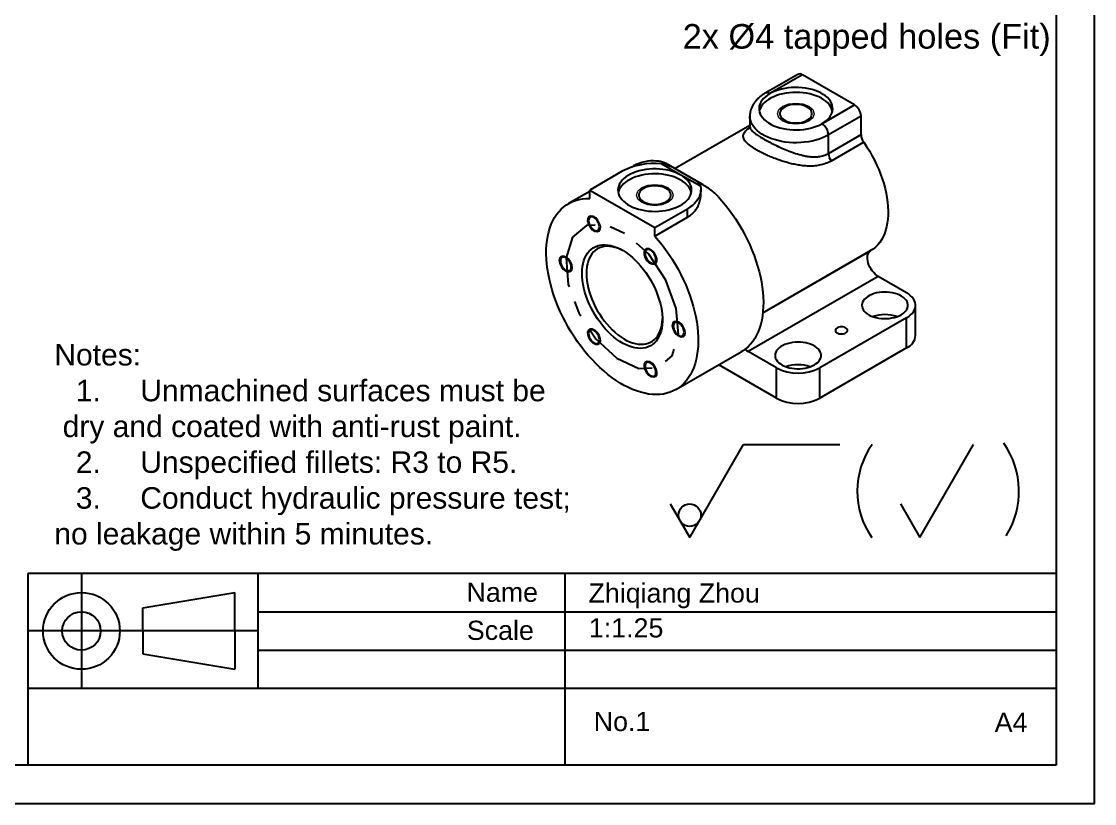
# Model space of a CAD drawing. Header units: millimetres. Extents: x 5305 to 5676, y 2902 to 3165.
# Drawn here: x 5501.4 to 5676.1, y 2902 to 3029.5 of the extents above; entities that cross this region are included whole.
import ezdxf

# ---------------------------------------------------------------- set-up
doc = ezdxf.new("R2010")
doc.units = ezdxf.units.MM
doc.linetypes.add('CENTERX2', pattern=[20.32, 12.7, -2.54, 2.54, -2.54])
doc.layers.add('注解', color=3, linetype='Continuous')
doc.styles.get("Standard").update_dxf_attribs({"font": 'arial.ttf'})

msp = doc.modelspace()

# ---------------------------------------------------------------- linework, layer by layer
for p, q in [((5669.884, 3158.297), (5669.884, 2908.297)), ((5669.884, 2939.547), (5502.384, 2939.547)), ((5502.384, 2939.547), (5502.384, 2908.297)), ((5511.134, 2939.547), (5511.134, 2920.797)), ((5539.884, 2939.547), (5539.884, 2920.797)), ((5589.884, 2939.547), (5589.884, 2908.297)), ((5669.884, 2939.547), (5669.884, 2908.297)), ((5521.134, 2933.922), (5536.134, 2936.422)), ((5536.134, 2930.172), (5536.134, 2936.422)), ((5521.134, 2930.172), (5521.134, 2933.922)), ((5539.884, 2933.297), (5669.884, 2933.297)), ((5539.884, 2930.172), (5502.384, 2930.172)), ((5521.134, 2930.172), (5521.134, 2926.422)), ((5536.134, 2930.172), (5536.134, 2923.922)), ((5521.134, 2926.422), (5536.134, 2923.922)), ((5539.884, 2927.047), (5669.884, 2927.047)), ((5669.884, 2920.797), (5502.384, 2920.797)), ((5669.884, 2908.297), (5329.884, 2908.297))]:
    msp.add_line(p, q)
at = {"color": 7, "linetype": 'Continuous', "lineweight": 25}
for p, q in [((5627.807, 3020.862), (5622.504, 3017.801)), ((5628.557, 3020.788), (5623.254, 3017.726)), ((5637.042, 3015.889), (5628.557, 3020.788)), ((5631.739, 3012.828), (5637.042, 3015.889)), ((5619.996, 3014.052), (5619.996, 3012.302)), ((5638.103, 3014.052), (5632.8, 3010.991)), ((5638.103, 3011.04), (5638.103, 3014.052)), ((5619.996, 3012.535), (5607.823, 3005.507)), ((5632.8, 3007.979), (5638.103, 3011.04)), ((5632.8, 3007.979), (5632.8, 3010.991)), ((5638.538, 3009.8), (5633.234, 3006.739)), ((5608.758, 3004.46), (5605.576, 3006.297)), ((5612.258, 3002.946), (5606.762, 3006.119)), ((5599.212, 3005.072), (5593.909, 3002.011)), ((5601.069, 3005.938), (5600.754, 3005.756)), ((5611.94, 3002.623), (5608.758, 3004.46)), ((5593.909, 3001.805), (5590.463, 2999.815)), ((5593.909, 3000.632), (5593.909, 3002.011)), ((5593.909, 3002.011), (5604.515, 2995.887)), ((5612.015, 3001.338), (5612.015, 3002.011)), ((5604.515, 2995.887), (5609.819, 2998.949)), ((5604.515, 2994.509), (5609.819, 2997.57)), ((5609.819, 2997.57), (5609.819, 2998.949)), ((5604.515, 2994.509), (5604.515, 2995.887)), ((5622.106, 2981.999), (5639.674, 2992.141)), ((5622.106, 2981.999), (5639.669, 2992.138)), ((5640.918, 2987.931), (5619.705, 2975.685)), ((5645.528, 2985.27), (5640.918, 2987.931)), ((5646.992, 2978.33), (5646.992, 2983.229)), ((5645.528, 2981.188), (5631.385, 2973.024)), ((5645.528, 2976.289), (5645.528, 2981.188)), ((5607.961, 2969.504), (5618.568, 2975.627)), ((5624.314, 2973.024), (5619.705, 2975.685)), ((5645.528, 2976.289), (5631.385, 2968.125)), ((5624.314, 2968.125), (5614.943, 2973.534)), ((5624.314, 2968.125), (5624.314, 2973.024)), ((5631.385, 2968.125), (5631.385, 2973.024))]:
    msp.add_line(p, q, dxfattribs=at)
msp.add_lwpolyline([(5304.884, 2902.047), (5676.134, 2902.047), (5676.134, 3164.547), (5304.884, 3164.547)], close=True)
at = {"color": 7, "linetype": 'Continuous', "lineweight": 25, "flags": 128}
for points in [[(5631.739, 3012.828), (5632.123, 3013.072), (5632.465, 3013.336), (5632.762, 3013.617), (5633.012, 3013.914), (5633.212, 3014.222), (5633.359, 3014.541), (5633.454, 3014.866), (5633.495, 3015.195), (5633.481, 3015.524), (5633.413, 3015.852), (5633.292, 3016.174), (5633.118, 3016.488), (5632.893, 3016.791), (5632.62, 3017.08), (5632.3, 3017.353), (5631.936, 3017.607), (5631.532, 3017.84), (5631.092, 3018.05), (5630.619, 3018.235), (5630.118, 3018.393), (5629.593, 3018.522), (5629.049, 3018.623), (5628.491, 3018.693), (5627.924, 3018.732), (5627.354, 3018.74), (5626.784, 3018.716), (5626.221, 3018.662), (5625.669, 3018.576), (5625.135, 3018.461), (5624.621, 3018.317), (5624.133, 3018.146), (5623.676, 3017.948), (5623.254, 3017.726)], [(5623.254, 3017.726), (5622.87, 3017.482), (5622.528, 3017.219), (5622.23, 3016.937), (5621.981, 3016.641), (5621.781, 3016.332), (5621.634, 3016.013), (5621.539, 3015.688), (5621.498, 3015.36), (5621.512, 3015.03), (5621.579, 3014.703), (5621.701, 3014.381), (5621.875, 3014.067), (5622.099, 3013.764), (5622.373, 3013.474), (5622.693, 3013.201), (5623.057, 3012.947), (5623.46, 3012.714), (5623.901, 3012.504), (5624.374, 3012.32), (5624.875, 3012.162), (5625.4, 3012.032), (5625.943, 3011.931), (5626.501, 3011.861), (5627.068, 3011.822), (5627.639, 3011.814), (5628.209, 3011.838), (5628.772, 3011.893), (5629.323, 3011.978), (5629.858, 3012.093), (5630.372, 3012.237), (5630.859, 3012.409), (5631.317, 3012.606), (5631.739, 3012.828)], [(5633.455, 3014.869), (5633.427, 3014.986), (5633.316, 3015.305), (5633.153, 3015.616), (5632.941, 3015.916), (5632.681, 3016.204), (5632.375, 3016.477), (5632.027, 3016.732), (5631.638, 3016.967), (5631.214, 3017.179), (5630.756, 3017.368), (5630.27, 3017.532), (5629.76, 3017.668), (5629.23, 3017.777), (5628.684, 3017.856), (5628.128, 3017.905), (5627.567, 3017.924), (5627.005, 3017.913), (5626.447, 3017.871), (5625.898, 3017.799), (5625.364, 3017.698), (5624.848, 3017.569), (5624.355, 3017.412), (5623.891, 3017.229), (5623.457, 3017.022), (5623.06, 3016.792), (5622.701, 3016.542), (5622.384, 3016.274), (5622.113, 3015.99), (5621.888, 3015.692), (5621.713, 3015.383), (5621.589, 3015.067), (5621.538, 3014.869)], [(5629.353, 3013.389), (5629.598, 3013.552), (5629.8, 3013.734), (5629.956, 3013.931), (5630.061, 3014.138), (5630.115, 3014.352), (5630.115, 3014.569), (5630.061, 3014.783), (5629.956, 3014.99), (5629.8, 3015.187), (5629.598, 3015.369), (5629.353, 3015.532), (5629.07, 3015.674), (5628.754, 3015.791), (5628.414, 3015.88), (5628.054, 3015.941), (5627.684, 3015.972), (5627.309, 3015.972), (5626.938, 3015.941), (5626.579, 3015.88), (5626.238, 3015.791), (5625.923, 3015.674), (5625.64, 3015.532), (5625.395, 3015.369), (5625.192, 3015.187), (5625.037, 3014.99), (5624.931, 3014.783), (5624.878, 3014.569), (5624.878, 3014.352), (5624.931, 3014.138), (5625.037, 3013.931), (5625.192, 3013.734), (5625.395, 3013.552), (5625.64, 3013.389), (5625.923, 3013.247), (5626.238, 3013.131), (5626.579, 3013.041), (5626.938, 3012.98), (5627.309, 3012.949), (5627.684, 3012.949), (5628.054, 3012.98), (5628.414, 3013.041), (5628.754, 3013.131), (5629.07, 3013.247), (5629.353, 3013.389)], [(5632.8, 3010.991), (5632.331, 3010.742), (5631.827, 3010.517), (5631.292, 3010.318), (5630.73, 3010.146), (5630.144, 3010.002), (5629.54, 3009.886), (5628.921, 3009.801), (5628.291, 3009.747), (5627.656, 3009.724), (5627.019, 3009.731), (5626.386, 3009.77), (5625.761, 3009.84), (5625.149, 3009.94), (5624.553, 3010.07), (5623.978, 3010.229), (5623.429, 3010.415), (5622.91, 3010.627), (5622.423, 3010.864), (5621.973, 3011.123), (5621.562, 3011.404), (5621.195, 3011.705), (5620.873, 3012.021), (5620.598, 3012.353), (5620.373, 3012.697), (5620.2, 3013.051), (5620.079, 3013.411), (5620.012, 3013.777), (5619.996, 3014.05)], [(5638.538, 3009.8), (5639.01, 3009.102), (5639.459, 3008.385), (5639.883, 3007.651), (5640.28, 3006.904), (5640.648, 3006.145), (5640.987, 3005.379), (5641.294, 3004.608), (5641.569, 3003.834), (5641.811, 3003.062), (5642.019, 3002.293), (5642.192, 3001.531), (5642.329, 3000.778), (5642.43, 3000.038), (5642.494, 2999.313), (5642.521, 2998.606), (5642.512, 2997.919), (5642.466, 2997.256), (5642.382, 2996.619), (5642.263, 2996.01), (5642.108, 2995.431), (5641.917, 2994.886), (5641.692, 2994.375), (5641.432, 2993.9), (5641.141, 2993.465), (5640.817, 2993.069), (5640.463, 2992.715), (5640.08, 2992.405), (5639.669, 2992.138)], [(5608.758, 3004.46), (5608.342, 3004.678), (5607.893, 3004.873), (5607.413, 3005.043), (5606.909, 3005.187), (5606.383, 3005.302), (5605.841, 3005.389), (5605.287, 3005.445), (5604.726, 3005.472), (5604.164, 3005.468), (5603.605, 3005.434), (5603.053, 3005.37), (5602.515, 3005.276), (5601.994, 3005.154), (5601.495, 3005.003), (5601.023, 3004.827), (5600.581, 3004.626), (5600.174, 3004.402), (5599.806, 3004.156), (5599.478, 3003.892), (5599.195, 3003.612), (5598.959, 3003.317), (5598.771, 3003.011), (5598.634, 3002.696), (5598.549, 3002.375), (5598.516, 3002.051), (5598.536, 3001.727), (5598.608, 3001.405), (5598.732, 3001.088), (5598.907, 3000.779), (5599.132, 3000.482), (5599.403, 3000.197), (5599.72, 2999.929), (5600.079, 2999.679), (5600.476, 2999.449), (5600.91, 2999.242), (5601.374, 2999.059), (5601.867, 2998.902), (5602.383, 2998.773), (5602.917, 2998.672), (5603.466, 2998.6), (5604.024, 2998.558), (5604.586, 2998.547), (5605.147, 2998.566), (5605.703, 2998.615), (5606.249, 2998.694), (5606.779, 2998.803), (5607.289, 2998.939), (5607.775, 2999.103), (5608.233, 2999.292), (5608.657, 2999.505), (5609.046, 2999.739), (5609.394, 2999.994), (5609.7, 3000.267), (5609.96, 3000.555), (5610.172, 3000.856), (5610.335, 3001.166), (5610.446, 3001.485), (5610.505, 3001.808), (5610.512, 3002.132), (5610.466, 3002.456), (5610.367, 3002.776), (5610.217, 3003.089), (5610.017, 3003.392), (5609.769, 3003.683), (5609.475, 3003.96), (5609.137, 3004.22), (5608.758, 3004.46)], [(5610.474, 3001.602), (5610.446, 3001.72), (5610.335, 3002.038), (5610.172, 3002.349), (5609.96, 3002.65), (5609.7, 3002.938), (5609.394, 3003.21), (5609.046, 3003.465), (5608.657, 3003.7), (5608.233, 3003.913), (5607.775, 3004.102), (5607.289, 3004.265), (5606.779, 3004.402), (5606.249, 3004.51), (5605.703, 3004.589), (5605.147, 3004.638), (5604.586, 3004.657), (5604.024, 3004.646), (5603.466, 3004.604), (5602.917, 3004.533), (5602.383, 3004.431), (5601.867, 3004.302), (5601.374, 3004.145), (5600.91, 3003.962), (5600.476, 3003.755), (5600.079, 3003.526), (5599.72, 3003.276), (5599.403, 3003.007), (5599.132, 3002.723), (5598.907, 3002.425), (5598.732, 3002.117), (5598.608, 3001.8), (5598.557, 3001.602)], [(5606.372, 3000.122), (5606.617, 3000.286), (5606.819, 3000.468), (5606.975, 3000.664), (5607.08, 3000.872), (5607.134, 3001.086), (5607.134, 3001.302), (5607.08, 3001.516), (5606.975, 3001.724), (5606.819, 3001.92), (5606.617, 3002.102), (5606.372, 3002.265), (5606.089, 3002.407), (5605.773, 3002.524), (5605.433, 3002.614), (5605.073, 3002.675), (5604.703, 3002.705), (5604.328, 3002.705), (5603.957, 3002.675), (5603.598, 3002.614), (5603.257, 3002.524), (5602.942, 3002.407), (5602.659, 3002.265), (5602.414, 3002.102), (5602.212, 3001.92), (5602.056, 3001.724), (5601.95, 3001.516), (5601.897, 3001.302), (5601.897, 3001.086), (5601.95, 3000.872), (5602.056, 3000.664), (5602.212, 3000.468), (5602.414, 3000.286), (5602.659, 3000.122), (5602.942, 2999.981), (5603.257, 2999.864), (5603.598, 2999.774), (5603.957, 2999.713), (5604.328, 2999.682), (5604.703, 2999.682), (5605.073, 2999.713), (5605.433, 2999.774), (5605.773, 2999.864), (5606.089, 2999.981), (5606.372, 3000.122)], [(5611.94, 3002.623), (5612.003, 3002.26), (5612.013, 3001.895), (5611.969, 3001.531), (5611.873, 3001.17), (5611.724, 3000.816), (5611.524, 3000.469), (5611.275, 3000.134), (5610.977, 2999.812), (5610.633, 2999.506), (5610.246, 2999.218), (5609.819, 2998.949)], [(5614.831, 3000.954), (5615.44, 3000.268), (5616.032, 2999.553), (5616.606, 2998.813), (5617.159, 2998.049), (5617.691, 2997.263), (5618.199, 2996.458), (5618.683, 2995.637), (5619.14, 2994.8), (5619.569, 2993.952), (5619.97, 2993.095), (5620.34, 2992.231), (5620.679, 2991.362), (5620.986, 2990.491), (5621.26, 2989.622), (5621.5, 2988.756), (5621.705, 2987.896), (5621.875, 2987.044), (5622.009, 2986.204), (5622.106, 2985.377), (5622.168, 2984.566), (5622.193, 2983.774), (5622.181, 2983.003), (5622.132, 2982.254), (5622.047, 2981.531), (5621.925, 2980.836), (5621.768, 2980.169), (5621.575, 2979.535), (5621.347, 2978.934), (5621.085, 2978.368), (5620.789, 2977.838), (5620.461, 2977.348), (5620.101, 2976.897), (5619.711, 2976.487), (5619.292, 2976.12), (5618.844, 2975.796), (5618.568, 2975.627)], [(5604.515, 2994.509), (5605.117, 2993.809), (5605.701, 2993.081), (5606.265, 2992.329), (5606.809, 2991.554), (5607.33, 2990.758), (5607.827, 2989.945), (5608.298, 2989.115), (5608.742, 2988.273), (5609.158, 2987.419), (5609.544, 2986.558), (5609.9, 2985.691), (5610.224, 2984.82), (5610.515, 2983.95), (5610.773, 2983.081), (5610.996, 2982.217), (5611.185, 2981.361), (5611.337, 2980.514), (5611.454, 2979.679), (5611.534, 2978.859), (5611.578, 2978.057), (5611.585, 2977.274), (5611.555, 2976.513), (5611.488, 2975.776), (5611.385, 2975.066), (5611.246, 2974.384), (5611.071, 2973.733), (5610.861, 2973.114), (5610.616, 2972.529), (5610.338, 2971.981), (5610.026, 2971.47), (5609.682, 2970.998), (5609.307, 2970.567), (5608.902, 2970.178), (5608.468, 2969.832), (5608.007, 2969.53), (5607.519, 2969.273), (5607.007, 2969.062), (5606.472, 2968.897), (5605.915, 2968.778), (5605.338, 2968.708), (5604.743, 2968.684), (5604.132, 2968.708), (5603.506, 2968.779), (5602.867, 2968.898), (5602.218, 2969.063), (5601.559, 2969.275), (5600.894, 2969.532), (5600.223, 2969.834), (5599.549, 2970.181), (5598.875, 2970.57), (5598.201, 2971.001), (5597.531, 2971.473), (5596.865, 2971.984), (5596.207, 2972.533), (5595.557, 2973.118), (5594.918, 2973.737), (5594.292, 2974.388), (5593.681, 2975.07), (5593.086, 2975.781), (5592.509, 2976.518), (5591.952, 2977.279), (5591.417, 2978.062), (5590.905, 2978.864), (5590.417, 2979.684), (5589.956, 2980.519), (5589.522, 2981.366), (5589.117, 2982.223), (5588.742, 2983.087), (5588.398, 2983.955), (5588.087, 2984.826), (5587.808, 2985.696), (5587.563, 2986.563), (5587.353, 2987.425), (5587.178, 2988.278), (5587.039, 2989.121), (5586.936, 2989.95), (5586.869, 2990.764), (5586.84, 2991.559), (5586.846, 2992.334), (5586.89, 2993.086), (5586.97, 2993.813), (5587.087, 2994.513), (5587.24, 2995.184), (5587.428, 2995.823), (5587.651, 2996.429), (5587.909, 2997), (5588.2, 2997.535), (5588.524, 2998.031), (5588.88, 2998.487), (5589.266, 2998.903), (5589.682, 2999.276), (5590.126, 2999.606), (5590.598, 2999.891), (5591.095, 3000.131), (5591.616, 3000.325), (5592.159, 3000.472), (5592.724, 3000.573), (5593.307, 3000.626), (5593.909, 3000.632)], [(5595.5, 2995.995), (5595.481, 2996.219), (5595.423, 2996.455), (5595.331, 2996.693), (5595.207, 2996.923), (5595.058, 2997.135), (5594.889, 2997.319), (5594.708, 2997.467), (5594.524, 2997.574), (5594.343, 2997.634), (5594.174, 2997.645), (5594.025, 2997.606), (5593.901, 2997.518), (5593.808, 2997.387), (5593.751, 2997.217), (5593.732, 2997.016), (5593.751, 2996.793), (5593.808, 2996.557), (5593.901, 2996.319), (5594.025, 2996.089), (5594.174, 2995.877), (5594.343, 2995.693), (5594.524, 2995.544), (5594.708, 2995.437), (5594.889, 2995.377), (5595.058, 2995.367), (5595.207, 2995.406), (5595.331, 2995.493), (5595.423, 2995.624), (5595.481, 2995.794), (5595.5, 2995.995)], [(5592.671, 2988.435), (5592.69, 2988.996), (5592.746, 2989.531), (5592.839, 2990.039), (5592.969, 2990.516), (5593.134, 2990.959), (5593.335, 2991.366), (5593.568, 2991.735), (5593.835, 2992.064), (5594.132, 2992.349), (5594.458, 2992.591), (5594.811, 2992.788), (5595.19, 2992.937), (5595.591, 2993.04), (5596.013, 2993.094), (5596.454, 2993.1), (5596.911, 2993.058), (5597.38, 2992.968), (5597.86, 2992.83), (5598.348, 2992.645), (5598.841, 2992.415), (5599.336, 2992.14), (5599.83, 2991.822), (5600.321, 2991.463), (5600.805, 2991.065), (5601.28, 2990.631), (5601.744, 2990.162), (5602.193, 2989.662), (5602.624, 2989.133), (5603.037, 2988.579), (5603.427, 2988.002), (5603.793, 2987.406), (5604.133, 2986.794), (5604.445, 2986.17), (5604.727, 2985.538), (5604.977, 2984.9), (5605.194, 2984.261), (5605.377, 2983.624), (5605.525, 2982.993), (5605.636, 2982.372), (5605.711, 2981.764), (5605.748, 2981.172), (5605.748, 2980.601), (5605.711, 2980.052), (5605.636, 2979.53), (5605.525, 2979.038), (5605.377, 2978.577), (5605.194, 2978.152), (5604.977, 2977.763), (5604.727, 2977.414), (5604.445, 2977.107), (5604.133, 2976.843), (5603.793, 2976.624), (5603.427, 2976.451), (5603.037, 2976.324), (5602.624, 2976.246), (5602.193, 2976.216), (5601.744, 2976.234), (5601.28, 2976.3), (5600.805, 2976.414), (5600.321, 2976.576), (5599.83, 2976.784), (5599.336, 2977.036), (5598.841, 2977.333), (5598.348, 2977.671), (5597.86, 2978.05), (5597.38, 2978.466), (5596.911, 2978.918), (5596.454, 2979.403), (5596.013, 2979.918), (5595.591, 2980.46), (5595.19, 2981.026), (5594.811, 2981.613), (5594.458, 2982.217), (5594.132, 2982.835), (5593.835, 2983.464), (5593.568, 2984.1), (5593.335, 2984.739), (5593.134, 2985.377), (5592.969, 2986.011), (5592.839, 2986.638), (5592.746, 2987.253), (5592.69, 2987.853), (5592.671, 2988.435)], [(5599.389, 2992.107), (5598.967, 2992.321), (5598.491, 2992.52), (5598.022, 2992.673), (5597.563, 2992.78), (5597.115, 2992.839), (5596.682, 2992.85), (5596.267, 2992.812), (5595.871, 2992.727), (5595.497, 2992.595), (5595.148, 2992.416), (5594.826, 2992.192), (5594.532, 2991.924), (5594.268, 2991.613), (5594.037, 2991.262), (5593.838, 2990.872), (5593.674, 2990.446), (5593.545, 2989.987), (5593.453, 2989.496), (5593.397, 2988.978), (5593.378, 2988.435)], [(5604.692, 2990.689), (5604.673, 2990.912), (5604.616, 2991.148), (5604.523, 2991.386), (5604.4, 2991.616), (5604.25, 2991.828), (5604.081, 2992.012), (5603.901, 2992.161), (5603.716, 2992.267), (5603.535, 2992.327), (5603.366, 2992.338), (5603.217, 2992.299), (5603.093, 2992.212), (5603.001, 2992.08), (5602.944, 2991.91), (5602.924, 2991.709), (5602.944, 2991.486), (5603.001, 2991.25), (5603.093, 2991.012), (5603.217, 2990.782), (5603.366, 2990.57), (5603.535, 2990.386), (5603.716, 2990.237), (5603.901, 2990.131), (5604.081, 2990.071), (5604.25, 2990.06), (5604.4, 2990.099), (5604.523, 2990.186), (5604.616, 2990.318), (5604.673, 2990.488), (5604.692, 2990.689)], [(5640.918, 2987.931), (5640.658, 2988.103), (5640.405, 2988.315), (5640.162, 2988.564), (5639.936, 2988.842), (5639.73, 2989.146), (5639.551, 2989.467), (5639.401, 2989.799), (5639.284, 2990.135), (5639.203, 2990.467), (5639.159, 2990.789), (5639.152, 2991.093), (5639.184, 2991.373), (5639.254, 2991.622), (5639.36, 2991.836), (5639.499, 2992.009), (5639.669, 2992.138)], [(5590.904, 2989.456), (5590.884, 2989.679), (5590.827, 2989.915), (5590.735, 2990.153), (5590.611, 2990.383), (5590.462, 2990.595), (5590.293, 2990.779), (5590.112, 2990.928), (5589.927, 2991.035), (5589.747, 2991.095), (5589.578, 2991.105), (5589.428, 2991.066), (5589.305, 2990.979), (5589.212, 2990.847), (5589.155, 2990.677), (5589.136, 2990.476), (5589.155, 2990.253), (5589.212, 2990.017), (5589.305, 2989.779), (5589.428, 2989.549), (5589.578, 2989.337), (5589.747, 2989.153), (5589.927, 2989.004), (5590.112, 2988.898), (5590.293, 2988.838), (5590.462, 2988.827), (5590.611, 2988.866), (5590.735, 2988.953), (5590.827, 2989.085), (5590.884, 2989.255), (5590.904, 2989.456)], [(5593.378, 2988.435), (5593.397, 2987.871), (5593.453, 2987.289), (5593.545, 2986.691), (5593.674, 2986.083), (5593.838, 2985.468), (5594.037, 2984.849), (5594.268, 2984.23), (5594.532, 2983.615), (5594.826, 2983.007), (5595.148, 2982.411), (5595.497, 2981.829), (5595.871, 2981.266), (5596.267, 2980.724), (5596.682, 2980.207), (5597.115, 2979.718), (5597.563, 2979.26), (5598.022, 2978.836), (5598.491, 2978.448), (5598.967, 2978.098), (5599.446, 2977.789), (5599.925, 2977.523), (5600.403, 2977.301), (5600.876, 2977.125), (5601.34, 2976.995), (5601.794, 2976.912), (5602.235, 2976.877), (5602.659, 2976.89), (5603.065, 2976.951), (5603.45, 2977.06), (5603.812, 2977.216), (5604.148, 2977.417), (5604.456, 2977.664), (5604.735, 2977.953), (5604.983, 2978.285), (5605.198, 2978.655), (5605.38, 2979.064), (5605.526, 2979.507), (5605.637, 2979.982), (5605.711, 2980.487), (5605.748, 2981.017), (5605.75, 2981.092)], [(5644.644, 2981.698), (5644.939, 2981.89), (5645.192, 2982.101), (5645.401, 2982.327), (5645.562, 2982.566), (5645.673, 2982.814), (5645.732, 2983.069), (5645.738, 2983.325), (5645.692, 2983.58), (5645.594, 2983.83), (5645.446, 2984.072), (5645.249, 2984.302), (5645.006, 2984.517), (5644.721, 2984.714), (5644.398, 2984.89), (5644.041, 2985.042), (5643.655, 2985.169), (5643.246, 2985.269), (5642.819, 2985.341), (5642.38, 2985.382), (5641.937, 2985.394), (5641.493, 2985.375), (5641.057, 2985.325), (5640.634, 2985.247), (5640.23, 2985.14), (5639.851, 2985.006), (5639.502, 2984.848), (5639.188, 2984.666), (5638.913, 2984.465), (5638.682, 2984.246), (5638.497, 2984.013), (5638.36, 2983.769), (5638.275, 2983.517), (5638.243, 2983.261), (5638.262, 2983.005), (5638.334, 2982.752), (5638.458, 2982.505), (5638.631, 2982.269), (5638.851, 2982.046), (5639.115, 2981.84), (5639.42, 2981.653), (5639.761, 2981.489), (5640.133, 2981.349), (5640.531, 2981.235), (5640.95, 2981.149), (5641.384, 2981.093), (5641.825, 2981.066), (5642.27, 2981.07), (5642.71, 2981.104), (5643.14, 2981.168), (5643.554, 2981.261), (5643.947, 2981.381), (5644.312, 2981.528), (5644.644, 2981.698)], [(5645.528, 2981.188), (5645.878, 2981.412), (5646.185, 2981.657), (5646.447, 2981.919), (5646.66, 2982.195), (5646.822, 2982.482), (5646.931, 2982.777), (5646.985, 2983.078), (5646.985, 2983.38), (5646.931, 2983.68), (5646.822, 2983.976), (5646.66, 2984.263), (5646.447, 2984.539), (5646.185, 2984.801), (5645.878, 2985.045), (5645.528, 2985.27)], [(5609.288, 2978.843), (5609.269, 2979.066), (5609.212, 2979.302), (5609.12, 2979.54), (5608.996, 2979.77), (5608.846, 2979.982), (5608.678, 2980.166), (5608.497, 2980.315), (5608.312, 2980.421), (5608.131, 2980.481), (5607.963, 2980.492), (5607.813, 2980.453), (5607.689, 2980.366), (5607.597, 2980.234), (5607.54, 2980.064), (5607.521, 2979.863), (5607.54, 2979.64), (5607.597, 2979.404), (5607.689, 2979.166), (5607.813, 2978.936), (5607.963, 2978.724), (5608.131, 2978.54), (5608.312, 2978.391), (5608.497, 2978.284), (5608.678, 2978.224), (5608.846, 2978.214), (5608.996, 2978.253), (5609.12, 2978.34), (5609.212, 2978.472), (5609.269, 2978.642), (5609.288, 2978.843)], [(5595.5, 2977.61), (5595.481, 2977.833), (5595.423, 2978.069), (5595.331, 2978.307), (5595.207, 2978.537), (5595.058, 2978.749), (5594.889, 2978.933), (5594.708, 2979.082), (5594.524, 2979.188), (5594.343, 2979.248), (5594.174, 2979.259), (5594.025, 2979.22), (5593.901, 2979.133), (5593.808, 2979.001), (5593.751, 2978.831), (5593.732, 2978.63), (5593.751, 2978.407), (5593.808, 2978.171), (5593.901, 2977.933), (5594.025, 2977.703), (5594.174, 2977.491), (5594.343, 2977.307), (5594.524, 2977.158), (5594.708, 2977.052), (5594.889, 2976.992), (5595.058, 2976.981), (5595.207, 2977.02), (5595.331, 2977.107), (5595.423, 2977.239), (5595.481, 2977.409), (5595.5, 2977.61)], [(5635.628, 2978.739), (5635.772, 2978.844), (5635.87, 2978.965), (5635.917, 2979.097), (5635.91, 2979.231), (5635.85, 2979.36), (5635.74, 2979.478), (5635.586, 2979.578), (5635.396, 2979.655), (5635.18, 2979.705), (5634.95, 2979.724), (5634.719, 2979.712), (5634.498, 2979.67), (5634.301, 2979.6), (5634.137, 2979.505), (5634.015, 2979.391), (5633.942, 2979.264), (5633.921, 2979.13), (5633.955, 2978.997), (5634.041, 2978.873), (5634.174, 2978.763), (5634.347, 2978.674), (5634.552, 2978.61), (5634.776, 2978.576), (5635.008, 2978.572), (5635.236, 2978.599), (5635.446, 2978.656), (5635.628, 2978.739)], [(5630.502, 2973.534), (5630.797, 2973.726), (5631.05, 2973.936), (5631.259, 2974.163), (5631.42, 2974.402), (5631.531, 2974.65), (5631.59, 2974.905), (5631.596, 2975.161), (5631.55, 2975.416), (5631.452, 2975.666), (5631.304, 2975.908), (5631.107, 2976.138), (5630.864, 2976.353), (5630.579, 2976.55), (5630.256, 2976.725), (5629.899, 2976.878), (5629.513, 2977.005), (5629.103, 2977.105), (5628.677, 2977.176), (5628.238, 2977.218), (5627.794, 2977.229), (5627.351, 2977.21), (5626.915, 2977.161), (5626.492, 2977.083), (5626.088, 2976.976), (5625.709, 2976.842), (5625.36, 2976.684), (5625.046, 2976.502), (5624.771, 2976.301), (5624.539, 2976.082), (5624.354, 2975.849), (5624.218, 2975.604), (5624.133, 2975.353), (5624.1, 2975.097), (5624.12, 2974.841), (5624.192, 2974.588), (5624.316, 2974.341), (5624.489, 2974.105), (5624.709, 2973.882), (5624.973, 2973.676), (5625.278, 2973.489), (5625.619, 2973.325), (5625.991, 2973.185), (5626.389, 2973.071), (5626.808, 2972.985), (5627.241, 2972.929), (5627.683, 2972.902), (5628.128, 2972.906), (5628.568, 2972.94), (5628.998, 2973.004), (5629.412, 2973.097), (5629.805, 2973.217), (5630.169, 2973.364), (5630.502, 2973.534)], [(5619.208, 2976.054), (5619.445, 2975.857), (5619.705, 2975.685)], [(5604.692, 2972.303), (5604.673, 2972.526), (5604.616, 2972.762), (5604.523, 2973), (5604.4, 2973.23), (5604.25, 2973.442), (5604.081, 2973.626), (5603.901, 2973.775), (5603.716, 2973.882), (5603.535, 2973.942), (5603.366, 2973.952), (5603.217, 2973.913), (5603.093, 2973.826), (5603.001, 2973.695), (5602.944, 2973.525), (5602.924, 2973.324), (5602.944, 2973.1), (5603.001, 2972.864), (5603.093, 2972.626), (5603.217, 2972.396), (5603.366, 2972.184), (5603.535, 2972), (5603.716, 2971.852), (5603.901, 2971.745), (5604.081, 2971.685), (5604.25, 2971.674), (5604.4, 2971.713), (5604.523, 2971.801), (5604.616, 2971.932), (5604.673, 2972.102), (5604.692, 2972.303)]]:
    msp.add_lwpolyline(points, dxfattribs=at)
at = {"color": 7, "linetype": 'Continuous', "lineweight": 18, "flags": 128}
for points in [[(5629.618, 3013.236), (5628.644, 3012.861), (5627.496, 3012.729), (5626.348, 3012.861), (5625.375, 3013.236), (5624.725, 3013.798), (5624.496, 3014.461), (5624.725, 3015.123), (5625.375, 3015.685), (5626.348, 3016.061), (5627.496, 3016.192), (5628.644, 3016.061), (5629.618, 3015.685), (5630.268, 3015.123), (5630.496, 3014.461), (5630.268, 3013.798), (5629.618, 3013.236)], [(5606.637, 2999.969), (5605.663, 2999.594), (5604.515, 2999.462), (5603.367, 2999.594), (5602.394, 2999.969), (5601.744, 3000.531), (5601.515, 3001.194), (5601.744, 3001.857), (5602.394, 3002.419), (5603.367, 3002.794), (5604.515, 3002.926), (5605.663, 3002.794), (5606.637, 3002.419), (5607.287, 3001.857), (5607.515, 3001.194), (5607.287, 3000.531), (5606.637, 2999.969)], [(5595.146, 2995.139), (5594.754, 2995.211), (5594.341, 2995.481), (5593.97, 2995.907), (5593.697, 2996.424), (5593.564, 2996.953), (5593.591, 2997.414), (5593.774, 2997.737), (5594.086, 2997.873), (5594.477, 2997.8), (5594.89, 2997.53), (5595.262, 2997.105), (5595.534, 2996.588), (5595.668, 2996.059), (5595.64, 2995.597), (5595.457, 2995.274), (5595.146, 2995.139)], [(5603.278, 2990.445), (5602.967, 2990.939), (5602.784, 2991.474), (5602.757, 2991.966), (5602.89, 2992.342), (5603.163, 2992.544), (5603.534, 2992.541), (5603.947, 2992.333), (5604.339, 2991.954), (5604.65, 2991.459), (5604.833, 2990.925), (5604.86, 2990.432), (5604.727, 2990.056), (5604.454, 2989.855), (5604.083, 2989.858), (5603.67, 2990.065), (5603.278, 2990.445)], [(5591.08, 2989.354), (5591, 2988.932), (5590.77, 2988.667), (5590.426, 2988.6), (5590.02, 2988.741), (5589.614, 2989.069), (5589.27, 2989.533), (5589.04, 2990.063), (5588.959, 2990.578), (5589.04, 2991.001), (5589.27, 2991.265), (5589.614, 2991.332), (5590.02, 2991.191), (5590.426, 2990.863), (5590.77, 2990.399), (5591, 2989.869), (5591.08, 2989.354)], [(5607.344, 2979.965), (5607.425, 2980.387), (5607.655, 2980.652), (5607.999, 2980.719), (5608.405, 2980.578), (5608.81, 2980.25), (5609.155, 2979.786), (5609.384, 2979.256), (5609.465, 2978.741), (5609.384, 2978.318), (5609.155, 2978.054), (5608.81, 2977.987), (5608.405, 2978.128), (5607.999, 2978.456), (5607.655, 2978.92), (5607.425, 2979.45), (5607.344, 2979.965)], [(5595.146, 2978.875), (5595.457, 2978.38), (5595.64, 2977.846), (5595.668, 2977.353), (5595.534, 2976.977), (5595.262, 2976.775), (5594.89, 2976.778), (5594.477, 2976.986), (5594.086, 2977.365), (5593.774, 2977.86), (5593.591, 2978.394), (5593.564, 2978.887), (5593.697, 2979.263), (5593.97, 2979.464), (5594.341, 2979.462), (5594.754, 2979.254), (5595.146, 2978.875)], [(5603.278, 2974.18), (5603.67, 2974.108), (5604.083, 2973.838), (5604.454, 2973.412), (5604.727, 2972.895), (5604.86, 2972.366), (5604.833, 2971.905), (5604.65, 2971.582), (5604.339, 2971.446), (5603.947, 2971.519), (5603.534, 2971.789), (5603.163, 2972.214), (5602.89, 2972.731), (5602.757, 2973.26), (5602.784, 2973.722), (5602.967, 2974.045), (5603.278, 2974.18)]]:
    msp.add_lwpolyline(points, dxfattribs=at)
at = {"color": 7, "linetype": 'CENTERX2', "flags": 128}
msp.add_lwpolyline([(5608.003, 2982.688), (5606.305, 2987.317), (5603.528, 2991.541), (5600.093, 2994.717), (5596.525, 2996.362), (5593.365, 2996.226), (5591.096, 2994.328), (5590.062, 2990.959), (5590.421, 2986.631), (5592.119, 2982.002), (5594.897, 2977.778), (5598.331, 2974.602), (5601.9, 2972.957), (5605.059, 2973.093), (5607.329, 2974.991), (5608.362, 2978.36), (5608.003, 2982.688)], dxfattribs=at)
for radius in [6.25, 3.125]:
    msp.add_circle((5511.134, 2930.172), radius)
at = {"color": 7, "linetype": 'Continuous', "lineweight": 25}
for centre, radius, start, end in [((5628.118, 3020.175), 0.754, 54.38242, 114.30712), ((5622.816, 3017.131), 0.739, 53.70215, 115.014), ((5635.8, 3013.948), 2.305, 2.60548, 57.39452), ((5630.497, 3010.886), 2.305, 2.60548, 57.39452), ((5640.357, 3011.134), 2.256, 182.39289, 216.25278), ((5635.053, 3008.073), 2.256, 182.39289, 216.25278), ((5604.446, 2995.019), 11.334, 84.27943, 117.50505), ((5604.259, 3000.185), 6.578, 85.23185, 119.0075), ((5641.992, 2975.642), 6.082, 70.9679, 109.0321), ((5644.516, 2978.561), 2.487, 294.0092, 354.67066), ((5627.85, 2979.824), 7.664, 242.52843, 297.47157), ((5627.85, 2967.478), 6.082, 70.9679, 109.0321), ((5627.85, 2974.925), 7.664, 242.52843, 297.47157)]:
    msp.add_arc(centre, radius, start, end, dxfattribs=at)
for points, knots in [([(5622.504, 3017.801), (5622.421, 3017.752), (5622.187, 3017.613), (5621.827, 3017.362), (5621.436, 3017.042), (5621.086, 3016.696), (5620.781, 3016.329), (5620.524, 3015.946), (5620.317, 3015.549), (5620.16, 3015.144), (5620.056, 3014.734), (5620.001, 3014.368), (5620.002, 3014.14), (5620.002, 3014.049)], [0, 0, 0, 0, 0.056293, 0.1599417, 0.2635443, 0.3662912, 0.467537, 0.5667142, 0.6634855, 0.7578167, 0.8499505, 0.9403259, 1, 1, 1, 1]), ([(5633.234, 3006.739), (5632.933, 3006.586), (5632.331, 3006.282), (5631.355, 3006.032), (5630.37, 3005.916), (5629.388, 3005.912), (5628.421, 3005.999), (5627.481, 3006.153), (5626.576, 3006.356), (5625.706, 3006.596), (5624.881, 3006.863), (5624.106, 3007.144), (5623.356, 3007.445), (5622.641, 3007.761), (5621.97, 3008.085), (5621.342, 3008.417), (5620.773, 3008.75), (5620.27, 3009.08), (5619.937, 3009.33), (5619.616, 3009.599), (5619.326, 3009.884), (5619.068, 3010.241), (5618.935, 3010.572), (5618.916, 3010.883), (5618.994, 3011.179), (5619.193, 3011.512), (5619.502, 3011.853), (5619.845, 3012.114), (5619.992, 3012.227)], [0, 0, 0, 0, 0.0503132, 0.1006406, 0.1448807, 0.1892866, 0.2335544, 0.2722447, 0.3110268, 0.3496993, 0.3833964, 0.4171731, 0.4508432, 0.4836897, 0.5166449, 0.5494719, 0.5829843, 0.6166353, 0.6501618, 0.6614613, 0.703389, 0.7455301, 0.787522, 0.8267127, 0.8660129, 0.905218, 0.9592838, 1, 1, 1, 1]), ([(5619.994, 3012.301), (5619.994, 3012.275), (5619.995, 3012.21), (5619.972, 3012.121), (5619.947, 3012.064), (5619.944, 3012.06), (5619.943, 3012.058)], [0, 0, 0, 0, 0.20356765, 0.51235918, 0.7814101, 1, 1, 1, 1]), ([(5620.013, 3012.303), (5620.017, 3012.22), (5620.024, 3012.082), (5620.16, 3011.87), (5620.329, 3011.673), (5620.563, 3011.459), (5620.907, 3011.19), (5621.401, 3010.852), (5621.944, 3010.521), (5622.559, 3010.168), (5623.25, 3009.793), (5624.203, 3009.312), (5625.223, 3008.839), (5626.311, 3008.384), (5627.462, 3007.969), (5628.469, 3007.687), (5629.288, 3007.524), (5629.924, 3007.442), (5630.555, 3007.413), (5631.262, 3007.454), (5632.036, 3007.602), (5632.542, 3007.852), (5632.8, 3007.979)], [0, 0, 0, 0, 0.05590776, 0.09380863, 0.13170456, 0.17095878, 0.21020532, 0.2671477, 0.32569544, 0.34844787, 0.40831757, 0.47009014, 0.53121105, 0.59381176, 0.66270723, 0.73317169, 0.77103759, 0.80889865, 0.84805003, 0.8871901, 0.94274935, 1, 1, 1, 1]), ([(5607.209, 3005.833), (5606.847, 3006.086), (5606.477, 3006.294), (5605.885, 3006.529), (5605.681, 3006.594), (5605.256, 3006.692), (5605.037, 3006.726), (5604.806, 3006.741)], [0, 0, 0, 0, 0.5, 0.5, 0.75, 0.75, 1, 1, 1, 1]), ([(5605.576, 3006.297), (5605.862, 3006.273), (5606.14, 3006.217), (5606.684, 3006.058), (5606.952, 3005.954), (5607.209, 3005.833)], [0, 0, 0, 0, 0.5, 0.5, 1, 1, 1, 1]), ([(5614.831, 3000.954), (5614.598, 3001.208), (5614.349, 3001.444), (5613.829, 3001.89), (5613.557, 3002.099), (5612.997, 3002.494), (5612.708, 3002.681), (5612.118, 3003.031), (5611.818, 3003.194), (5611.515, 3003.348)], [0, 0, 0, 0, 0.25, 0.25, 0.5, 0.5, 0.75, 0.75, 1, 1, 1, 1]), ([(5611.515, 3003.348), (5611.615, 3003.262), (5611.7, 3003.162), (5611.807, 3002.985), (5611.839, 3002.921), (5611.895, 3002.781), (5611.92, 3002.705), (5611.94, 3002.623)], [0, 0, 0, 0, 0.5, 0.5, 0.75, 0.75, 1, 1, 1, 1]), ([(5609.819, 2997.57), (5610.001, 2997.686), (5610.366, 2997.917), (5610.83, 2998.343), (5611.292, 2998.896), (5611.689, 2999.604), (5611.926, 3000.378), (5612.016, 3000.964), (5612.007, 3001.255), (5612.004, 3001.338)], [0, 0, 0, 0, 0.1338144, 0.2681007, 0.4019567, 0.6021667, 0.8024484, 0.943895, 1, 1, 1, 1])]:
    msp.add_open_spline(points, degree=3, knots=knots, dxfattribs=at)
at = {"layer": '注解'}
for p, q in [((5610.198, 2945.379), (5618.947, 2960.533)), ((5618.947, 2960.533), (5634.639, 2960.533)), ((5647.698, 2945.379), (5656.447, 2960.533)), ((5607.034, 2950.859), (5610.198, 2945.379)), ((5644.534, 2950.859), (5647.698, 2945.379))]:
    msp.add_line(p, q, dxfattribs=at)
msp.add_circle((5610.198, 2949.033), 1.827, dxfattribs=at)
for centre, radius, start, end in [((5650.1, 2952.917), 13.723, 328.08072, 34.80049), ((5650.71, 2952.933), 13.217, 144.90051, 214.85472)]:
    msp.add_arc(centre, radius, start, end, dxfattribs=at)

# ---------------------------------------------------------------- texts
for s, p in [('Name', (5573.854, 2934.919)), ('Zhiqiang Zhou', (5593.717, 2934.795)), ('Scale', (5573.902, 2928.712)), ('1:1.25', (5593.779, 2929.11))]:
    msp.add_text(s, height=3.125).set_placement(p)
at = {"char_height": 3.125, "attachment_point": 1}
for s, insert in [('No.1', (5594.57, 2916.985)), ('A4', (5659.87, 2916.852))]:
    msp.add_mtext_dynamic_manual_height_columns(s, width=50, gutter_width=15.625, heights=[5.218], dxfattribs=dict(at, insert=insert))
at = {"layer": '注解'}
msp.add_text('2x Ø4 tapped holes (Fit)', height=4, dxfattribs=at).set_placement((5609.059, 3025.061))
at = {"layer": '注解', "insert": (5506.718, 2976.932), "char_height": 3.5, "attachment_point": 1}
msp.add_mtext_dynamic_manual_height_columns('Notes:\\P\\pi-10.5,l14,t14;1.^IUnmachined surfaces must be\\P\\pi0,l0,tz; dry and coated with anti-rust paint.\\P\\pi-10.5,l14,t14;2.^IUnspecified fillets: R3 to R5.\\P3.^IConduct hydraulic pressure test; \\P\\pi0,l0,tz;no leakage within 5 minutes.', width=137.87066, gutter_width=20, heights=[0], dxfattribs=at)

doc.saveas('drawing.dxf')
